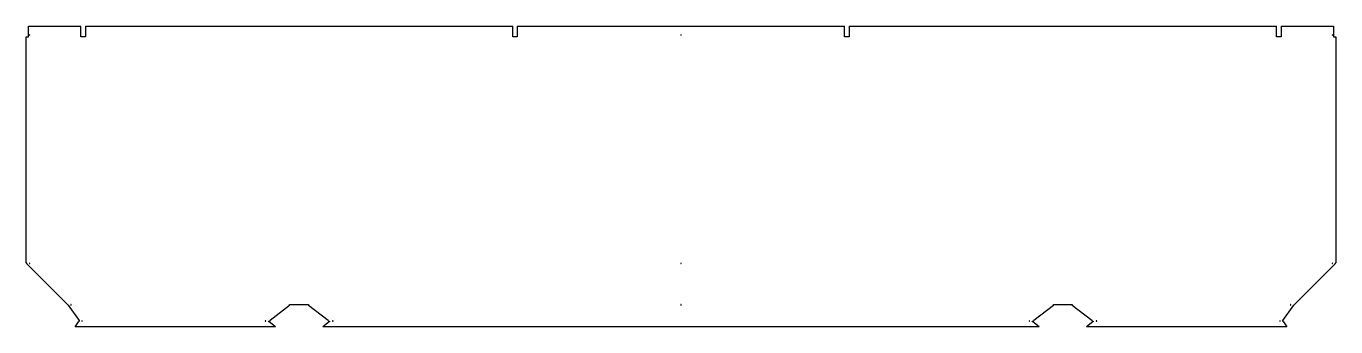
# Model space of a CAD drawing. Header units: millimetres. Extents: x 20 to 2354, y 20 to 555.
import ezdxf

# ---------------------------------------------------------------- set-up
doc = ezdxf.new("R2010")
doc.units = ezdxf.units.MM

msp = doc.modelspace()

# ---------------------------------------------------------------- linework, layer by layer
at = {"color": 7, "linetype": 'Continuous', "lineweight": 25}
for p, q in [((24, 536.2), (24, 555.2)), ((24, 555.2), (117.6, 555.2)), ((26.7, 539.8), (26, 539.8)), ((26, 539.8), (26, 539)), ((26, 539), (26.7, 539)), ((26.7, 539), (26.7, 539.8)), ((117.6, 536.2), (117.6, 555.2)), ((125.6, 555.2), (125.6, 536.2)), ((125.6, 555.2), (887.4, 555.2)), ((887.4, 536.2), (887.4, 555.2)), ((895.4, 555.2), (895.4, 536.2)), ((895.4, 555.2), (1478.9, 555.2)), ((1187.6, 539.8), (1186.8, 539.8)), ((1186.8, 539.8), (1186.8, 539)), ((1186.8, 539), (1187.6, 539)), ((1187.6, 539), (1187.6, 539.8)), ((1478.9, 536.2), (1478.9, 555.2)), ((1486.9, 555.2), (1486.9, 536.2)), ((1486.9, 555.2), (2248.8, 555.2)), ((2248.8, 536.2), (2248.8, 555.2)), ((2256.8, 555.2), (2256.8, 536.2)), ((2256.8, 555.2), (2350.4, 555.2)), ((2348.4, 539.8), (2347.6, 539.8)), ((2347.6, 539.8), (2347.6, 539)), ((2347.6, 539), (2348.4, 539)), ((2348.4, 539), (2348.4, 539.8)), ((2350.4, 555.2), (2350.4, 536.2)), ((20, 133.7), (20, 536.2)), ((20, 536.2), (24, 536.2)), ((125.6, 536.2), (117.6, 536.2)), ((895.4, 536.2), (887.4, 536.2)), ((1486.9, 536.2), (1478.9, 536.2)), ((2256.8, 536.2), (2248.8, 536.2)), ((2350.4, 536.2), (2354.4, 536.2)), ((2354.4, 536.2), (2354.4, 133.7)), ((20, 133.7), (21, 131.9)), ((93.4, 59.6), (21, 131.9)), ((26.7, 133.2), (26, 133.2)), ((26, 133.2), (26, 132.4)), ((26, 132.4), (26.7, 132.4)), ((26.7, 132.4), (26.7, 133.2)), ((1187.6, 133.2), (1186.8, 133.2)), ((1186.8, 133.2), (1186.8, 132.4)), ((1186.8, 132.4), (1187.6, 132.4)), ((1187.6, 132.4), (1187.6, 133.2)), ((2353.4, 131.9), (2281, 59.6)), ((2348.4, 133.2), (2347.6, 133.2)), ((2347.6, 133.2), (2347.6, 132.4)), ((2347.6, 132.4), (2348.4, 132.4)), ((2348.4, 132.4), (2348.4, 133.2)), ((2353.4, 131.9), (2354.4, 133.7)), ((93.4, 59.6), (94.9, 58.7)), ((94.9, 58.7), (114.2, 31.4)), ((100.1, 59.5), (99.3, 59.5)), ((99.3, 59.5), (99.3, 58.7)), ((99.3, 58.7), (100.1, 58.7)), ((100.1, 58.7), (100.1, 59.5)), ((489.6, 57.7), (454.6, 31.4)), ((489.6, 59.6), (523.4, 59.6)), ((489.6, 57.7), (489.6, 59.6)), ((523.4, 59.6), (523.4, 57.7)), ((558.4, 31.4), (523.4, 57.7)), ((1187.6, 59.5), (1186.8, 59.5)), ((1186.8, 59.5), (1186.8, 58.7)), ((1186.8, 58.7), (1187.6, 58.7)), ((1187.6, 58.7), (1187.6, 59.5)), ((1851, 57.7), (1816, 31.4)), ((1851, 59.6), (1884.7, 59.6)), ((1851, 57.7), (1851, 59.6)), ((1884.7, 59.6), (1884.7, 57.7)), ((1919.7, 31.4), (1884.7, 57.7)), ((2260.1, 31.4), (2279.4, 58.7)), ((2274.2, 59.5), (2273.5, 59.5)), ((2273.5, 59.5), (2273.5, 58.7)), ((2273.5, 58.7), (2274.2, 58.7)), ((2274.2, 58.7), (2274.2, 59.5)), ((2279.4, 58.7), (2281, 59.6)), ((107.1, 20), (113.3, 28.7)), ((113.3, 29.4), (113.3, 28.7)), ((120, 30.4), (119.3, 30.4)), ((119.3, 30.4), (119.3, 29.7)), ((119.3, 29.7), (120, 29.7)), ((120, 29.7), (120, 30.4)), ((446.9, 30.4), (446.2, 30.4)), ((446.2, 30.4), (446.2, 29.7)), ((446.2, 29.7), (446.9, 29.7)), ((446.9, 29.7), (446.9, 30.4)), ((464.5, 20), (452.9, 28.7)), ((454.6, 30.7), (454.6, 31.4)), ((560.1, 28.7), (548.5, 20)), ((558.4, 31.4), (558.4, 30.7)), ((566.1, 30.4), (566.1, 29.7)), ((566.9, 30.4), (566.1, 30.4)), ((566.1, 29.7), (566.9, 29.7)), ((566.9, 29.7), (566.9, 30.4)), ((1808.3, 30.4), (1807.5, 30.4)), ((1807.5, 30.4), (1807.5, 29.7)), ((1807.5, 29.7), (1808.3, 29.7)), ((1808.3, 29.7), (1808.3, 30.4)), ((1825.8, 20), (1814.2, 28.7)), ((1815.9, 30.7), (1816, 31.4)), ((1921.5, 28.7), (1909.9, 20)), ((1919.7, 31.4), (1919.8, 30.7)), ((1927.4, 30.4), (1927.4, 29.7)), ((1928.2, 30.4), (1927.4, 30.4)), ((1927.4, 29.7), (1928.2, 29.7)), ((1928.2, 29.7), (1928.2, 30.4)), ((2255.1, 30.4), (2254.3, 30.4)), ((2254.3, 30.4), (2254.3, 29.7)), ((2254.3, 29.7), (2255.1, 29.7)), ((2255.1, 29.7), (2255.1, 30.4)), ((2261.1, 28.7), (2261, 29.4)), ((2261.1, 28.7), (2267.2, 20)), ((464.5, 20), (107.1, 20)), ((1825.8, 20), (548.5, 20)), ((2267.2, 20), (1909.9, 20))]:
    msp.add_line(p, q, dxfattribs=at)
for points, knots in [([(114.2, 31.4), (114.3, 31.3), (114.4, 31.2), (114.5, 31), (114.5, 31), (114.6, 30.9), (114.6, 30.9), (114.6, 30.7), (114.6, 30.6), (114.5, 30.5), (114.5, 30.4), (114.5, 30.3), (114.5, 30.3), (114.4, 30.3), (114.4, 30.3), (114.4, 30.2), (114.4, 30.2), (114.3, 30.1), (114.3, 30.1), (114.1, 30), (114.1, 29.9), (114, 29.9), (114, 29.9), (114, 29.8), (113.9, 29.8), (113.9, 29.8), (113.9, 29.8), (113.8, 29.7), (113.6, 29.5), (113.3, 29.4)], [0, 0, 0, 0, 0.125, 0.125, 0.1875, 0.1875, 0.25, 0.25, 0.375, 0.375, 0.4375, 0.4375, 0.46875, 0.46875, 0.484375, 0.484375, 0.5, 0.5, 0.625, 0.625, 0.6875, 0.6875, 0.71875, 0.71875, 0.734375, 0.734375, 0.75, 0.75, 1, 1, 1, 1]), ([(452.9, 28.7), (452.7, 28.8), (452.5, 29), (452.4, 29.1), (452.3, 29.2), (452.3, 29.3), (452.2, 29.3), (452.2, 29.5), (452.3, 29.6), (452.4, 29.8), (452.5, 29.8), (452.6, 29.9), (452.6, 29.9), (452.7, 30), (452.7, 30), (452.8, 30), (452.8, 30), (452.8, 30), (452.8, 30), (453.2, 30.2), (453.7, 30.4), (454.6, 30.7)], [0, 0, 0, 0, 0.125, 0.125, 0.1875, 0.1875, 0.25, 0.25, 0.375, 0.375, 0.4375, 0.4375, 0.46875, 0.46875, 0.484375, 0.484375, 0.492188, 0.492188, 0.5, 0.5, 1, 1, 1, 1]), ([(558.4, 30.7), (558.9, 30.6), (559.2, 30.4), (559.6, 30.3), (559.8, 30.2), (559.9, 30.1), (560, 30.1), (560.1, 30.1), (560.1, 30.1), (560.1, 30.1), (560.1, 30), (560.2, 30), (560.2, 30), (560.2, 30), (560.2, 30), (560.4, 29.9), (560.6, 29.8), (560.7, 29.6), (560.8, 29.5), (560.7, 29.2), (560.5, 29), (560.1, 28.7)], [0, 0, 0, 0, 0.25, 0.25, 0.375, 0.375, 0.4375, 0.4375, 0.46875, 0.46875, 0.484375, 0.484375, 0.492188, 0.492188, 0.5, 0.5, 0.625, 0.625, 0.75, 0.75, 1, 1, 1, 1]), ([(1814.2, 28.7), (1814, 28.8), (1813.9, 29), (1813.7, 29.1), (1813.7, 29.2), (1813.6, 29.3), (1813.6, 29.3), (1813.6, 29.5), (1813.6, 29.6), (1813.7, 29.8), (1813.8, 29.8), (1813.9, 29.9), (1814, 29.9), (1814, 30), (1814.1, 30), (1814.1, 30), (1814.1, 30), (1814.1, 30), (1814.2, 30), (1814.5, 30.2), (1815.1, 30.4), (1815.9, 30.7)], [0, 0, 0, 0, 0.125, 0.125, 0.1875, 0.1875, 0.25, 0.25, 0.375, 0.375, 0.4375, 0.4375, 0.46875, 0.46875, 0.484375, 0.484375, 0.492188, 0.492188, 0.5, 0.5, 1, 1, 1, 1]), ([(1919.8, 30.7), (1920.2, 30.6), (1920.5, 30.4), (1921, 30.3), (1921.1, 30.2), (1921.3, 30.1), (1921.3, 30.1), (1921.4, 30.1), (1921.4, 30.1), (1921.5, 30.1), (1921.5, 30), (1921.5, 30), (1921.5, 30), (1921.5, 30), (1921.5, 30), (1921.7, 29.9), (1921.9, 29.8), (1922.1, 29.6), (1922.1, 29.5), (1922.1, 29.2), (1921.9, 29), (1921.5, 28.7)], [0, 0, 0, 0, 0.25, 0.25, 0.375, 0.375, 0.4375, 0.4375, 0.46875, 0.46875, 0.484375, 0.484375, 0.492188, 0.492188, 0.5, 0.5, 0.625, 0.625, 0.75, 0.75, 1, 1, 1, 1]), ([(2261, 29.4), (2260.8, 29.6), (2260.5, 29.7), (2260.3, 29.9), (2260.2, 30), (2260.1, 30.1), (2260.1, 30.1), (2260, 30.1), (2260, 30.2), (2260, 30.2), (2260, 30.2), (2260, 30.2), (2260, 30.2), (2259.9, 30.3), (2259.8, 30.4), (2259.8, 30.6), (2259.8, 30.6), (2259.8, 30.7), (2259.8, 30.7), (2259.8, 30.8), (2259.8, 30.8), (2259.8, 31), (2259.9, 31.2), (2260.1, 31.4)], [0, 0, 0, 0, 0.25, 0.25, 0.375, 0.375, 0.4375, 0.4375, 0.46875, 0.46875, 0.484375, 0.484375, 0.5, 0.5, 0.625, 0.625, 0.6875, 0.6875, 0.71875, 0.71875, 0.75, 0.75, 1, 1, 1, 1])]:
    msp.add_open_spline(points, degree=3, knots=knots, dxfattribs=at)

doc.saveas('drawing.dxf')
